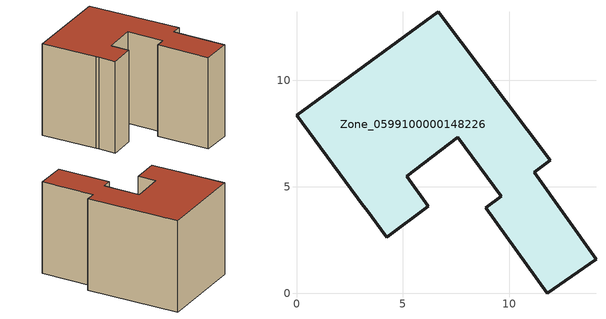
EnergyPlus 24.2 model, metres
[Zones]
Zone_0599100000148226
 floor ground (C_G): 9.61,4.54 7.58,7.33 5.17,5.48 6.2,4.09 4.23,2.63 3.27,3.93 3.14,4.11 0,8.35 6.66,13.21 11.91,6.23 11.16,5.67 14.07,1.6 11.79,0 8.88,4.02 z0
 wall outside (C_F): 11.91,6.23 6.66,13.21 0,8.35 3.14,4.11 3.27,3.93 4.23,2.63 6.2,4.09 5.17,5.48 7.58,7.33 9.61,4.54 8.88,4.02 11.79,0 14.07,1.6 11.16,5.67 11.91,6.23 z0:8.75
 roof outside (C_R): 0,8.35 3.14,4.11 3.27,3.93 4.23,2.63 6.2,4.09 5.17,5.48 7.58,7.33 9.61,4.54 8.88,4.02 11.79,0 14.07,1.6 11.16,5.67 11.91,6.23 6.66,13.21 z8.75
[BUILDING]
Pand.0599100000148226: North Axis=0; Terrain=City; Loads Convergence Tolerance Value=0.04; Temperature Convergence Tolerance Value=0.4; Solar Distribution=FullExterior; Maximum Number of Warmup Days=25; Minimum Number of Warmup Days=1
[Site:Location]
Rotterdam.The.Hague.AP_ZH_NLD Design_Conditions: Latitude=51.96; Longitude=4.45; Time Zone=1; Elevation=-4.5
[SITE:GROUNDTEMPERATURE:BUILDINGSURFACE]
18, 18, 18, 18, 18, 18, 18, 18, 18, 18, 18, 18
[MATERIAL] Thermal Absorptance=0.9; Solar Absorptance=0.7; Visible Absorptance=0.7
Name | Roughness | Thickness | Conductivity | Density | Specific Heat
G.D.1965 | MediumSmooth | 0.15 | 1 | 540 | 1210
F.D.1965 | Rough | 0.3 | 0.857143 | 1920 | 840
R.D.1965 | MediumRough | 0.2 | 0.08 | 1500 | 1000
[CONSTRUCTION]
C_G: G.D.1965
C_F: F.D.1965
C_R: R.D.1965
[ZONE]
Zone_0599100000148226: Type=1; Multiplier=1; Ceiling Height=Autocalculate; Volume=Autocalculate; Floor Area=autocalculate; Part of Total Floor Area=Yes
[ZONEINFILTRATION:DESIGNFLOWRATE]
Infil_Zone_0599100000148226: Zone or ZoneList or Space or SpaceList=Zone_0599100000148226; Schedule=AlwaysOn; Design Flow Rate Calculation Method=Flow/Area; Flow Rate per Floor Area=0.0042; Constant Term Coefficient=1; Temperature Term Coefficient=0; Velocity Term Coefficient=0; Velocity Squared Term Coefficient=0
[HVACTEMPLATE:ZONE:IDEALLOADSAIRSYSTEM]
Zone_0599100000148226: Maximum Heating Supply Air Temperature=50; Minimum Cooling Supply Air Temperature=13; Maximum Heating Supply Air Humidity Ratio=0.0156; Minimum Cooling Supply Air Humidity Ratio=0.0077; Heating Limit=NoLimit; Cooling Limit=NoLimit; Dehumidification Control Type=ConstantSensibleHeatRatio; Cooling Sensible Heat Ratio=0.7; Dehumidification Setpoint=60; Humidification Control Type=None; Humidification Setpoint=30; Outdoor Air Method=None; Outdoor Air Flow Rate per Person=0.00944; Outdoor Air Flow Rate per Zone Floor Area=0; Outdoor Air Flow Rate per Zone=0; Demand Controlled Ventilation Type=None; Outdoor Air Economizer Type=NoEconomizer; Heat Recovery Type=None; Sensible Heat Recovery Effectiveness=0.7; Latent Heat Recovery Effectiveness=0.65
[ZONECONTROL:THERMOSTAT]
ThermostatControl_Zone_0599100000148226: Zone or ZoneList=Zone_0599100000148226; Control Type Schedule=DualSetpointControlType; Control 1=Thermostat_Zone_0599100000148226; Temperature Difference Between Cutout And Setpoint=0
[THERMOSTATSETPOINT:DUALSETPOINT]
Thermostat_Zone_0599100000148226: Heating Setpoint Temperature Schedule=HeatingSetpoint_Zone_0599100000148226; Cooling Setpoint Temperature Schedule=CoolingSetpoint_Zone_0599100000148226
[SCHEDULE:COMPACT]
HeatingSetpoint_Zone_0599100000148226: Through: 12/31, For: AllDays, Until: 24:00, 21
CoolingSetpoint_Zone_0599100000148226: Through: 12/31, For: AllDays, Until: 24:00, 24
DualSetpointControlType: Through: 12/31, For: AllDays, Until: 24:00, 4
AlwaysOn: Through: 12/31, For: AllDays, Until: 24:00, 1
